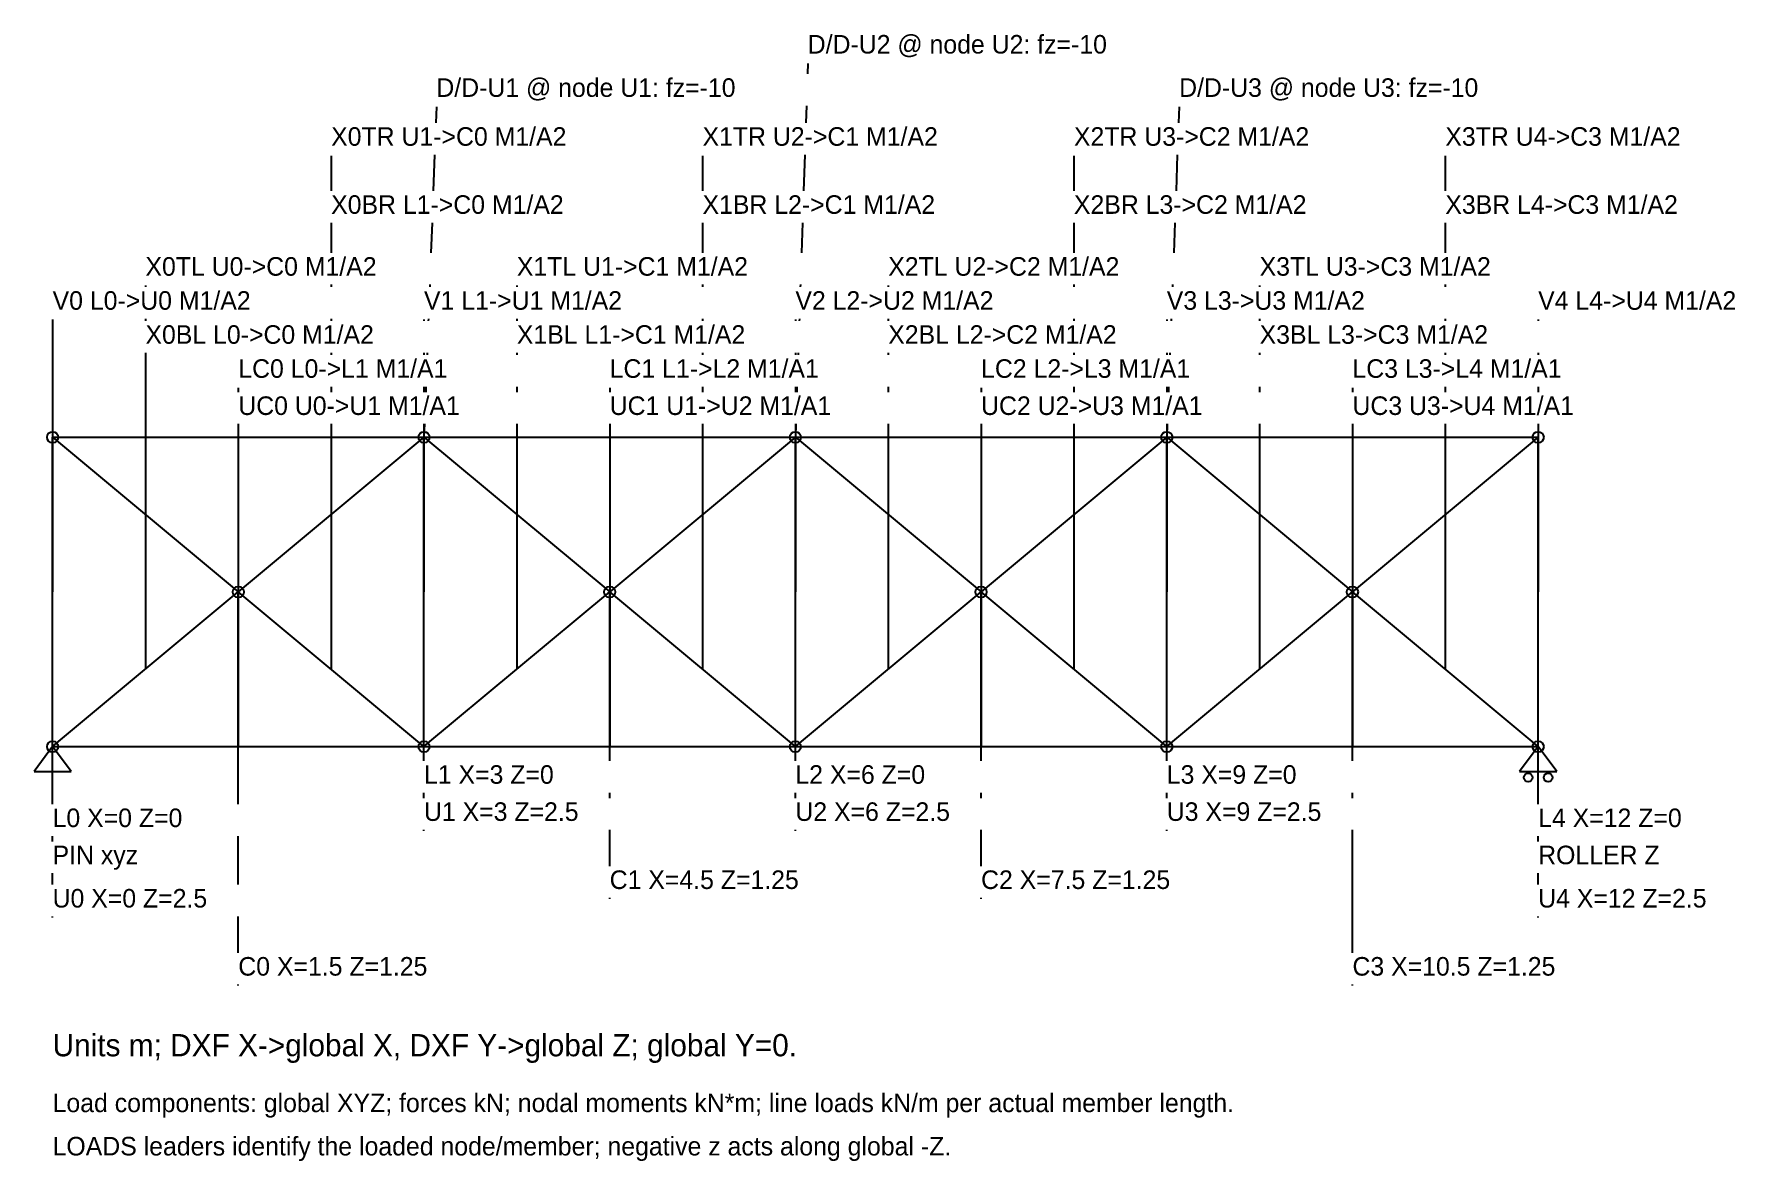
# Model space of a CAD drawing. Header units: metres. Extents: x -0.1 to 13.6, y -3.3 to 5.8.
import ezdxf

# ---------------------------------------------------------------- set-up
doc = ezdxf.new("R2010")
doc.units = ezdxf.units.M
for name, color, linetype in [('DIMENSIONS', 4, 'CONTINUOUS'), ('LOADS', 1, 'CONTINUOUS'), ('STRUCTURE', 7, 'CONTINUOUS'), ('SUPPORTS', 3, 'CONTINUOUS')]:
    doc.layers.add(name, color=color, linetype=linetype)

msp = doc.modelspace()

# ---------------------------------------------------------------- linework, layer by layer
at = {"layer": 'DIMENSIONS'}
for p, q in [((2.25, 4.775), (2.25, 4.49)), ((5.25, 4.775), (5.25, 4.49)), ((8.25, 4.775), (8.25, 4.49)), ((11.25, 4.775), (11.25, 4.49)), ((2.25, 4.233), (2.25, 3.99)), ((2.25, 4.225), (2.25, 3.99)), ((5.25, 4.233), (5.25, 3.99)), ((5.25, 4.225), (5.25, 3.99)), ((8.25, 4.233), (8.25, 3.99)), ((8.25, 4.225), (8.25, 3.99)), ((11.25, 4.233), (11.25, 3.99)), ((11.25, 4.225), (11.25, 3.99)), ((0.75, 3.725), (0.75, 3.715)), ((2.25, 3.733), (2.25, 3.715)), ((2.25, 3.733), (2.25, 3.715)), ((3.75, 3.725), (3.75, 3.715)), ((5.25, 3.733), (5.25, 3.715)), ((5.25, 3.733), (5.25, 3.715)), ((6.75, 3.725), (6.75, 3.715)), ((8.25, 3.733), (8.25, 3.715)), ((8.25, 3.733), (8.25, 3.715)), ((9.75, 3.725), (9.75, 3.715)), ((11.25, 3.733), (11.25, 3.715)), ((11.25, 3.733), (11.25, 3.715)), ((0, 3.45), (0, 1.25)), ((0.75, 3.458), (0.75, 3.44)), ((2.25, 3.458), (2.25, 3.44)), ((2.25, 3.458), (2.25, 3.44)), ((3, 3.45), (3, 3.44)), ((3.75, 3.458), (3.75, 3.44)), ((5.25, 3.458), (5.25, 3.44)), ((5.25, 3.458), (5.25, 3.44)), ((6, 3.45), (6, 3.44)), ((6.75, 3.458), (6.75, 3.44)), ((8.25, 3.458), (8.25, 3.44)), ((8.25, 3.458), (8.25, 3.44)), ((9, 3.45), (9, 3.44)), ((9.75, 3.458), (9.75, 3.44)), ((11.25, 3.458), (11.25, 3.44)), ((11.25, 3.458), (11.25, 3.44)), ((12, 3.45), (12, 3.44)), ((0.75, 3.183), (0.75, 1.875)), ((0.75, 3.175), (0.75, 0.625)), ((2.25, 3.183), (2.25, 3.165)), ((2.25, 3.183), (2.25, 3.165)), ((3, 3.183), (3, 3.165)), ((3.75, 3.183), (3.75, 3.165)), ((3.75, 3.175), (3.75, 3.165)), ((5.25, 3.183), (5.25, 3.165)), ((5.25, 3.183), (5.25, 3.165)), ((6, 3.183), (6, 3.165)), ((6.75, 3.183), (6.75, 3.165)), ((6.75, 3.175), (6.75, 3.165)), ((8.25, 3.183), (8.25, 3.165)), ((8.25, 3.183), (8.25, 3.165)), ((9, 3.183), (9, 3.165)), ((9.75, 3.183), (9.75, 3.165)), ((9.75, 3.175), (9.75, 3.165)), ((11.25, 3.183), (11.25, 3.165)), ((11.25, 3.183), (11.25, 3.165)), ((12, 3.183), (12, 3.165)), ((1.5, 2.9), (1.5, 2.865)), ((2.25, 2.908), (2.25, 2.865)), ((2.25, 2.908), (2.25, 2.865)), ((3, 2.908), (3, 2.865)), ((3.75, 2.908), (3.75, 2.865)), ((3.75, 2.908), (3.75, 2.865)), ((4.5, 2.9), (4.5, 2.865)), ((5.25, 2.908), (5.25, 2.865)), ((5.25, 2.908), (5.25, 2.865)), ((6, 2.908), (6, 2.865)), ((6.75, 2.908), (6.75, 2.865)), ((6.75, 2.908), (6.75, 2.865)), ((7.5, 2.9), (7.5, 2.865)), ((8.25, 2.908), (8.25, 2.865)), ((8.25, 2.908), (8.25, 2.865)), ((9, 2.908), (9, 2.865)), ((9.75, 2.908), (9.75, 2.865)), ((9.75, 2.908), (9.75, 2.865)), ((10.5, 2.9), (10.5, 2.865)), ((11.25, 2.908), (11.25, 2.865)), ((11.25, 2.908), (11.25, 2.865)), ((12, 2.908), (12, 2.865)), ((0, -0.465), (0, 2.5)), ((1.5, 2.607), (1.5, 0)), ((1.5, 2.6), (1.5, 2.5)), ((2.25, 2.607), (2.25, 0.625)), ((2.25, 2.607), (2.25, 1.875)), ((3, 2.607), (3, 1.25)), ((3, -0.115), (3, 2.5)), ((3.75, 2.607), (3.75, 0.625)), ((3.75, 2.607), (3.75, 1.875)), ((4.5, 2.607), (4.5, 0)), ((4.5, 2.6), (4.5, 2.5)), ((5.25, 2.607), (5.25, 0.625)), ((5.25, 2.607), (5.25, 1.875)), ((6, 2.607), (6, 1.25)), ((6, -0.115), (6, 2.5)), ((6.75, 2.607), (6.75, 0.625)), ((6.75, 2.607), (6.75, 1.875)), ((7.5, 2.607), (7.5, 0)), ((7.5, 2.6), (7.5, 2.5)), ((8.25, 2.607), (8.25, 0.625)), ((8.25, 2.607), (8.25, 1.875)), ((9, 2.607), (9, 1.25)), ((9, -0.115), (9, 2.5)), ((9.75, 2.607), (9.75, 0.625)), ((9.75, 2.607), (9.75, 1.875)), ((10.5, 2.607), (10.5, 0)), ((10.5, 2.6), (10.5, 2.5)), ((11.25, 2.607), (11.25, 0.625)), ((11.25, 2.607), (11.25, 1.875)), ((12, 2.607), (12, 1.25)), ((12, -0.465), (12, 2.5)), ((1.5, -0.465), (1.5, 1.25)), ((4.5, -0.115), (4.5, 1.25)), ((7.5, -0.115), (7.5, 1.25)), ((10.5, -0.115), (10.5, 1.25)), ((0, -0.465), (0, 0)), ((12, -0.465), (12, 0)), ((3, -0.415), (3, -0.373)), ((4.5, -0.415), (4.5, -0.373)), ((6, -0.415), (6, -0.373)), ((7.5, -0.415), (7.5, -0.373)), ((9, -0.415), (9, -0.373)), ((10.5, -0.415), (10.5, -0.373)), ((3, -0.68), (3, -0.672)), ((4.5, -0.965), (4.5, -0.672)), ((6, -0.68), (6, -0.672)), ((7.5, -0.965), (7.5, -0.672)), ((9, -0.68), (9, -0.672)), ((10.5, -1.665), (10.5, -0.672)), ((0, -0.73), (0, -0.722)), ((0, -0.765), (0, -0.722)), ((1.5, -1.115), (1.5, -0.722)), ((12, -0.73), (12, -0.722)), ((12, -0.765), (12, -0.722)), ((0, -1.115), (0, -1.022)), ((12, -1.115), (12, -1.022)), ((4.5, -1.23), (4.5, -1.222)), ((7.5, -1.23), (7.5, -1.222)), ((0, -1.38), (0, -1.372)), ((1.5, -1.665), (1.5, -1.372)), ((12, -1.38), (12, -1.372)), ((1.5, -1.93), (1.5, -1.923)), ((10.5, -1.93), (10.5, -1.923))]:
    msp.add_line(p, q, dxfattribs=at)
at = {"layer": 'LOADS'}
for p, q in [((6.1, 5.52), (6.097, 5.435)), ((3.1, 5.17), (3.095, 5.04)), ((6.089, 5.177), (6.084, 5.04)), ((9.1, 5.17), (9.095, 5.04)), ((3.085, 4.782), (3.075, 4.49)), ((6.076, 4.782), (6.066, 4.49)), ((9.085, 4.782), (9.075, 4.49)), ((3.065, 4.233), (3.056, 3.99)), ((6.057, 4.233), (6.049, 3.99)), ((9.065, 4.233), (9.056, 3.99)), ((3.046, 3.733), (3.046, 3.715)), ((6.041, 3.733), (6.04, 3.715)), ((9.046, 3.733), (9.046, 3.715)), ((3.036, 3.458), (3.035, 3.44)), ((6.032, 3.458), (6.031, 3.44)), ((9.036, 3.458), (9.035, 3.44)), ((3.026, 3.183), (3.025, 3.165)), ((6.023, 3.183), (6.022, 3.165)), ((9.026, 3.183), (9.025, 3.165)), ((3.015, 2.908), (3.014, 2.865)), ((6.013, 2.908), (6.012, 2.865)), ((9.015, 2.908), (9.014, 2.865)), ((3.004, 2.607), (3, 2.5)), ((6.004, 2.607), (6, 2.5)), ((9.004, 2.607), (9, 2.5))]:
    msp.add_line(p, q, dxfattribs=at)
at = {"layer": 'STRUCTURE'}
for p, q in [((0, 2.5), (3, 2.5)), ((0, 0), (0, 2.5)), ((0, 2.5), (1.5, 1.25)), ((3, 2.5), (1.5, 1.25)), ((3, 2.5), (6, 2.5)), ((3, 0), (3, 2.5)), ((3, 2.5), (4.5, 1.25)), ((6, 2.5), (4.5, 1.25)), ((6, 2.5), (9, 2.5)), ((6, 0), (6, 2.5)), ((6, 2.5), (7.5, 1.25)), ((9, 2.5), (7.5, 1.25)), ((9, 2.5), (12, 2.5)), ((9, 0), (9, 2.5)), ((9, 2.5), (10.5, 1.25)), ((12, 2.5), (10.5, 1.25)), ((12, 0), (12, 2.5)), ((0, 0), (1.5, 1.25)), ((3, 0), (1.5, 1.25)), ((3, 0), (4.5, 1.25)), ((6, 0), (4.5, 1.25)), ((6, 0), (7.5, 1.25)), ((9, 0), (7.5, 1.25)), ((9, 0), (10.5, 1.25)), ((12, 0), (10.5, 1.25)), ((0, 0), (3, 0)), ((3, 0), (6, 0)), ((6, 0), (9, 0)), ((9, 0), (12, 0))]:
    msp.add_line(p, q, dxfattribs=at)
for centre in [(0, 2.5), (3, 2.5), (6, 2.5), (9, 2.5), (12, 2.5), (1.5, 1.25), (4.5, 1.25), (7.5, 1.25), (10.5, 1.25), (0, 0), (3, 0), (6, 0), (9, 0), (12, 0)]:
    msp.add_circle(centre, 0.045, dxfattribs=at)
at = {"layer": 'SUPPORTS'}
for p, q in [((0, 0), (-0.15, -0.2)), ((0.15, -0.2), (0, 0)), ((0, -0.465), (0, 0)), ((12, 0), (11.85, -0.2)), ((12.15, -0.2), (12, 0)), ((12, -0.465), (12, 0)), ((-0.15, -0.2), (0.15, -0.2)), ((11.85, -0.2), (12.15, -0.2)), ((0, -0.765), (0, -0.722)), ((12, -0.765), (12, -0.722)), ((0, -1.03), (0, -1.022)), ((12, -1.03), (12, -1.022))]:
    msp.add_line(p, q, dxfattribs=at)
for centre in [(11.92, -0.25), (12.08, -0.25)]:
    msp.add_circle(centre, 0.035, dxfattribs=at)

# ---------------------------------------------------------------- texts
at = {"layer": 'DIMENSIONS'}
for s, height, p in [('X0TR U1->C0 M1/A2', 0.15, (2.25, 4.855)), ('X1TR U2->C1 M1/A2', 0.15, (5.25, 4.855)), ('X2TR U3->C2 M1/A2', 0.15, (8.25, 4.855)), ('X3TR U4->C3 M1/A2', 0.15, (11.25, 4.855)), ('X0BR L1->C0 M1/A2', 0.15, (2.25, 4.305)), ('X1BR L2->C1 M1/A2', 0.15, (5.25, 4.305)), ('X2BR L3->C2 M1/A2', 0.15, (8.25, 4.305)), ('X3BR L4->C3 M1/A2', 0.15, (11.25, 4.305)), ('X0TL U0->C0 M1/A2', 0.15, (0.75, 3.805)), ('X1TL U1->C1 M1/A2', 0.15, (3.75, 3.805)), ('X2TL U2->C2 M1/A2', 0.15, (6.75, 3.805)), ('X3TL U3->C3 M1/A2', 0.15, (9.75, 3.805)), ('V0 L0->U0 M1/A2', 0.15, (0, 3.53)), ('V1 L1->U1 M1/A2', 0.15, (3, 3.53)), ('V2 L2->U2 M1/A2', 0.15, (6, 3.53)), ('V3 L3->U3 M1/A2', 0.15, (9, 3.53)), ('V4 L4->U4 M1/A2', 0.15, (12, 3.53)), ('X0BL L0->C0 M1/A2', 0.15, (0.75, 3.255)), ('X1BL L1->C1 M1/A2', 0.15, (3.75, 3.255)), ('X2BL L2->C2 M1/A2', 0.15, (6.75, 3.255)), ('X3BL L3->C3 M1/A2', 0.15, (9.75, 3.255)), ('LC0 L0->L1 M1/A1', 0.15, (1.5, 2.98)), ('LC1 L1->L2 M1/A1', 0.15, (4.5, 2.98)), ('LC2 L2->L3 M1/A1', 0.15, (7.5, 2.98)), ('LC3 L3->L4 M1/A1', 0.15, (10.5, 2.98)), ('UC0 U0->U1 M1/A1', 0.15, (1.5, 2.68)), ('UC1 U1->U2 M1/A1', 0.15, (4.5, 2.68)), ('UC2 U2->U3 M1/A1', 0.15, (7.5, 2.68)), ('UC3 U3->U4 M1/A1', 0.15, (10.5, 2.68)), ('L1 X=3 Z=0', 0.15, (3, -0.3)), ('L2 X=6 Z=0', 0.15, (6, -0.3)), ('L3 X=9 Z=0', 0.15, (9, -0.3)), ('L0 X=0 Z=0', 0.15, (0, -0.65)), ('U1 X=3 Z=2.5', 0.15, (3, -0.6)), ('U2 X=6 Z=2.5', 0.15, (6, -0.6)), ('U3 X=9 Z=2.5', 0.15, (9, -0.6)), ('L4 X=12 Z=0', 0.15, (12, -0.65)), ('C1 X=4.5 Z=1.25', 0.15, (4.5, -1.15)), ('C2 X=7.5 Z=1.25', 0.15, (7.5, -1.15)), ('U0 X=0 Z=2.5', 0.15, (0, -1.3)), ('U4 X=12 Z=2.5', 0.15, (12, -1.3)), ('C0 X=1.5 Z=1.25', 0.15, (1.5, -1.85)), ('C3 X=10.5 Z=1.25', 0.15, (10.5, -1.85)), ('Units m; DXF X->global X, DXF Y->global Z; global Y=0.', 0.18, (0, -2.502))]:
    msp.add_text(s, height=height, dxfattribs=at).set_placement(p)
at = {"layer": 'LOADS'}
for s, p in [('D/D-U2 @ node U2: fz=-10', (6.1, 5.6)), ('D/D-U1 @ node U1: fz=-10', (3.1, 5.25)), ('D/D-U3 @ node U3: fz=-10', (9.1, 5.25)), ('Load components: global XYZ; forces kN; nodal moments kN*m; line loads kN/m per actual member length.', (0, -2.953)), ('LOADS leaders identify the loaded node/member; negative z acts along global -Z.', (0, -3.303))]:
    msp.add_text(s, height=0.15, dxfattribs=at).set_placement(p)
at = {"layer": 'SUPPORTS'}
for s, p in [('PIN xyz', (0, -0.95)), ('ROLLER Z', (12, -0.95))]:
    msp.add_text(s, height=0.15, dxfattribs=at).set_placement(p)

doc.saveas('drawing.dxf')
